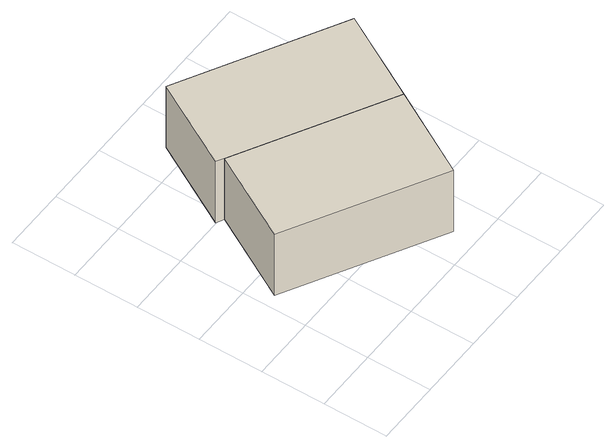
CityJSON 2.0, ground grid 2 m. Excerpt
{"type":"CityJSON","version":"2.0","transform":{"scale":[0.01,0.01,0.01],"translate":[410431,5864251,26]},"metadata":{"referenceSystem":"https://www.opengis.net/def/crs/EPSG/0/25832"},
"CityObjects":{
"building1":{"type":"Building","attributes":{"Gemeindeschluessel":"03454033","AbsoluteHoehe":"26.602","MittlereTraufHoehe":"28.987","Firsthoehe":"28.987","function":"51009_1610","roofType":"1000","measuredHeight":2.38},"address":[{"country":"Germany","locality":"Lorup"}],"geometry":[{"type":"MultiSurface","lod":"1","boundaries":[[[0,1,2,3]],[[4,5,6,7]],[[4,7,3,2]],[[5,4,2,1]],[[6,5,1,0]],[[7,6,0,3]]]}]},
"building2":{"type":"Building","attributes":{"name":"Schlammspeicher","Gemeindeschluessel":"03454033","AbsoluteHoehe":"26.601","MittlereTraufHoehe":"28.987","Firsthoehe":"28.987","function":"31001_2000","roofType":"1000","measuredHeight":2.39},"address":[{"country":"Germany","locality":"Lorup"}],"geometry":[{"type":"MultiSurface","lod":"1","boundaries":[[[8,3,2,9,10]],[[11,4,7,12,13]],[[11,13,10,9]],[[4,11,9,2]],[[7,4,2,3]],[[12,7,3,8]],[[13,12,8,10]]]}]}
},
"vertices":[
[41,328,299],[498,72,299],[645,334,299],[188,590,299],[645,334,60],[498,72,60],[41,328,60],[188,590,60],
[165,603,299],[791,595,299],[310,863,299],[791,595,60],[165,603,60],[310,863,60]
]}
